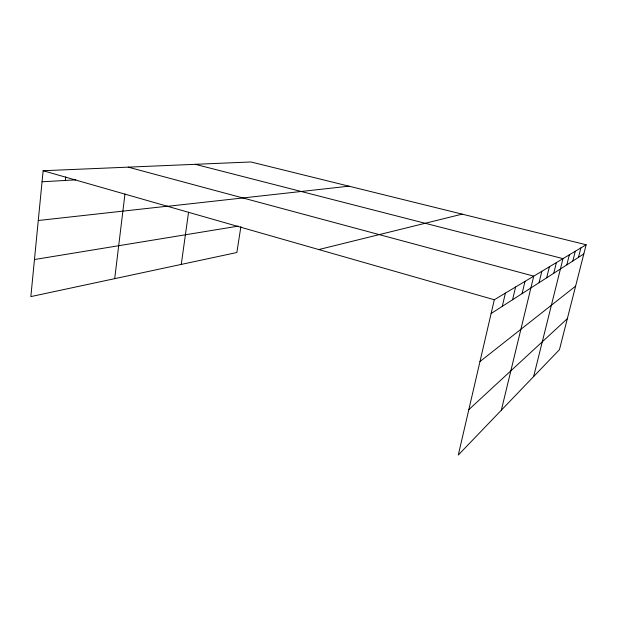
<?xml version="1.0" encoding="UTF-8"?>
<svg xmlns="http://www.w3.org/2000/svg" width="617" height="617" viewBox="0 0 617 617"><rect width="100%" height="100%" fill="white"/><g stroke="black" fill="none" stroke-linecap="round" stroke-linejoin="round"><path stroke-width="0.93" d="M586.15 244.764L494.31 299.754L458.292 455.03L559.449 349.669L586.15 244.764L250.918 161.97L43.128 170.732L30.85 296.6L236.866 252.515L240.892 226.586M65.363 180.449L65.734 176.878M114.7 278.653L124.958 194.016M181.267 264.415L188.563 212.194M502.292 306.333L505.4 293.114M512.58 299.723L515.604 286.998M522.082 293.615L525.021 281.36M501.336 410.197L533.736 276.138L128.22 167.145M539.05 282.709L541.834 271.295M546.662 277.812L549.369 266.783M553.765 273.246L556.403 262.572M533.636 376.555L562.989 258.631L195.257 164.315M566.822 264.855L569.337 254.829M572.838 260.991L575.291 251.266M578.491 257.351L580.882 247.911M468.82 409.634L567.339 318.665M479.972 361.547L575.622 286.118M491.117 313.521L583.813 253.934M318.773 249.553L462.156 214.138M34.467 259.533L238.278 226.115M38.269 220.508L167.708 206.171M167.593 206.317L348.952 186.18M42.049 181.784L75.814 179.848M43.128 170.732L494.31 299.754"/></g></svg>
